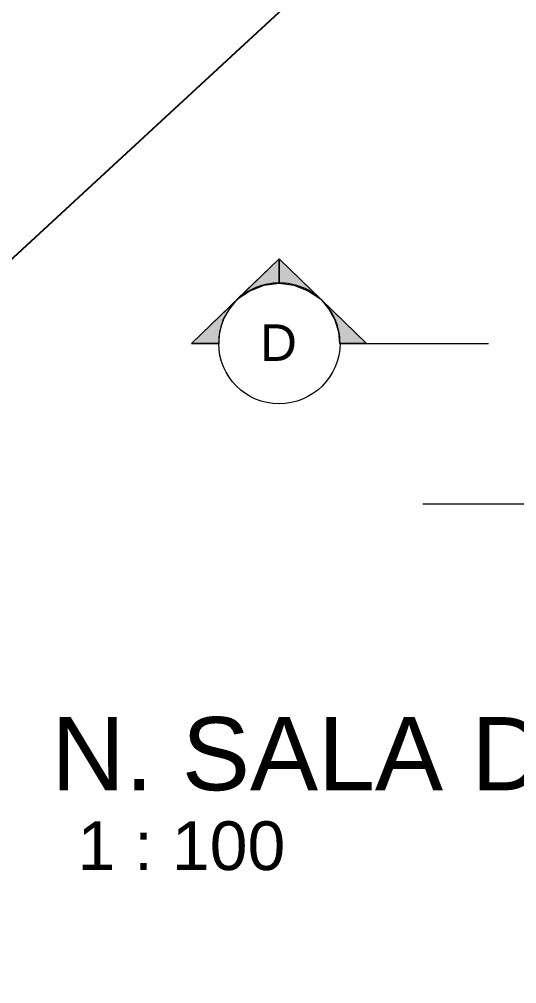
# Model space of a CAD drawing. Extents: x -187 to 52, y -9 to 65.
# Drawn here: x -154.61 to -150.5, y 13.45 to 21.41 of the extents above; entities that cross this region are included whole.
import ezdxf

# ---------------------------------------------------------------- set-up
doc = ezdxf.new("R2010")
doc.units = 0
doc.header["$MEASUREMENT"] = 0
for name, color, linetype in [('Cotas', 1, 'Continuous'), ('PDF4_Geometría', 7, 'Continuous'), ('PDF4_Texto', 7, 'Continuous')]:
    doc.layers.add(name, color=color, linetype=linetype)
doc.layers.add('PDF4_Rellenos sólidos', color=7, linetype='Continuous', true_color=0xffffff)
doc.styles.add('PDF Arial', font='arial.ttf')

msp = doc.modelspace()

# ---------------------------------------------------------------- hatches: boundary and pattern name
at = {"layer": 'PDF4_Rellenos sólidos', "transparency": 33554559}
h = msp.add_hatch(color=7, dxfattribs=at)
h.paths.add_polyline_path([(-152.786, 19.1268), (-152.7818, 19.1225), (-152.7818, 19.1268)])
h.paths.add_polyline_path([(-152.4942, 19.2367), (-152.4646, 19.2367), (-152.4646, 19.4355), (-152.4688, 19.4355), (-152.5703, 19.334), (-152.5788, 19.3298), (-152.6845, 19.224), (-152.693, 19.2198), (-152.7818, 19.131), (-152.7733, 19.1268), (-152.7733, 19.131), (-152.7691, 19.1352), (-152.7606, 19.1395), (-152.7564, 19.1437), (-152.7479, 19.1479), (-152.7437, 19.1521), (-152.7353, 19.1564), (-152.731, 19.1606), (-152.7226, 19.1648), (-152.7183, 19.1691), (-152.7099, 19.1733), (-152.7056, 19.1775), (-152.6803, 19.186), (-152.6718, 19.1902), (-152.6591, 19.1944), (-152.6507, 19.1987), (-152.638, 19.2029), (-152.6295, 19.2071), (-152.6168, 19.2113), (-152.6084, 19.2156), (-152.5957, 19.2198), (-152.5872, 19.224), (-152.5534, 19.2283)])
h.paths.add_polyline_path([(-152.786, 19.1183), (-152.786, 19.1225), (-152.7902, 19.1225)])
h = msp.add_hatch(color=7, dxfattribs=at)
h.paths.add_polyline_path([(-152.3504, 19.3298), (-152.4561, 19.4355), (-152.4646, 19.4355), (-152.4646, 19.2367), (-152.4308, 19.2367), (-152.3419, 19.224), (-152.3166, 19.2156), (-152.3081, 19.2113), (-152.2954, 19.2071), (-152.287, 19.2029), (-152.2743, 19.1987), (-152.2658, 19.1944), (-152.2531, 19.1902), (-152.2447, 19.186), (-152.232, 19.1817), (-152.2151, 19.1733), (-152.2108, 19.1691), (-152.2024, 19.1648), (-152.1982, 19.1606), (-152.1897, 19.1564), (-152.1855, 19.1521), (-152.177, 19.1479), (-152.1728, 19.1437), (-152.1643, 19.1395), (-152.1601, 19.1352), (-152.1516, 19.131), (-152.1474, 19.1268), (-152.139, 19.1225), (-152.139, 19.1268), (-152.2278, 19.2156), (-152.2362, 19.2198), (-152.3419, 19.3255)])
h.paths.add_polyline_path([(-152.1347, 19.1183), (-152.1305, 19.1141), (-152.1305, 19.1183)])
h.paths.add_polyline_path([(-152.139, 19.1225), (-152.1347, 19.1183), (-152.1347, 19.1225)])
h = msp.add_hatch(color=7, dxfattribs=at)
h.paths.add_polyline_path([(-152.8241, 19.0929), (-152.8198, 19.0887), (-152.8198, 19.0929)])
h.paths.add_polyline_path([(-152.8156, 19.1014), (-152.8114, 19.0972), (-152.8114, 19.1014)])
h.paths.add_polyline_path([(-152.8198, 19.0972), (-152.8156, 19.0929), (-152.8156, 19.0972)])
h.paths.add_polyline_path([(-153.1878, 18.7419), (-152.9636, 18.7377), (-152.9636, 18.7419), (-152.9594, 18.7884), (-152.9552, 18.8392), (-152.9425, 18.8772), (-152.9382, 18.8942), (-152.9298, 18.9195), (-152.9256, 18.9365), (-152.9213, 18.9407), (-152.9086, 18.9661), (-152.9044, 18.9703), (-152.8917, 18.9957), (-152.8875, 18.9999), (-152.8748, 19.0253), (-152.8621, 19.038), (-152.8579, 19.0464), (-152.8452, 19.0591), (-152.841, 19.0676), (-152.8283, 19.0802), (-152.8241, 19.0887), (-152.8283, 19.0887), (-152.9298, 18.9872), (-152.9382, 18.983), (-153.0567, 18.8646), (-153.0651, 18.8603), (-153.1793, 18.7461)])
h = msp.add_hatch(color=7, dxfattribs=at)
h.paths.add_polyline_path([(-152.1093, 19.0972), (-152.1093, 19.1014), (-152.1136, 19.1014)])
h.paths.add_polyline_path([(-152.1009, 19.0887), (-152.1009, 19.0929), (-152.1051, 19.0929)])
h.paths.add_polyline_path([(-152.1051, 19.0929), (-152.1051, 19.0972), (-152.1093, 19.0972)])
h.paths.add_polyline_path([(-151.7414, 18.7419), (-151.8598, 18.8603), (-151.8683, 18.8646), (-151.9867, 18.983), (-151.9952, 18.9872), (-152.0967, 19.0887), (-152.1009, 19.0887), (-152.1009, 19.0802), (-152.0967, 19.0802), (-152.084, 19.0676), (-152.084, 19.0591), (-152.0797, 19.0591), (-152.0671, 19.0464), (-152.0671, 19.038), (-152.0628, 19.038), (-152.0544, 19.0295), (-152.0544, 19.021), (-152.0501, 19.021), (-152.0459, 19.0168), (-152.0459, 19.0083), (-152.0417, 19.0083), (-152.0417, 18.9999), (-152.0375, 18.9999), (-152.0375, 18.9914), (-152.0332, 18.9914), (-152.029, 18.9872), (-152.029, 18.9787), (-152.0248, 18.9787), (-152.0248, 18.9703), (-152.0205, 18.9703), (-152.0205, 18.9618), (-152.0163, 18.9618), (-152.0121, 18.9576), (-152.0121, 18.9491), (-152.0079, 18.9491), (-152.0079, 18.9407), (-152.0036, 18.9407), (-152.0036, 18.9322), (-151.9994, 18.9322), (-151.9994, 18.9195), (-151.9952, 18.9195), (-151.9952, 18.9069), (-151.9909, 18.9069), (-151.9909, 18.8942), (-151.9867, 18.8942), (-151.9867, 18.8772), (-151.9825, 18.8772), (-151.9825, 18.8646), (-151.9782, 18.8646), (-151.9782, 18.8519), (-151.974, 18.8519), (-151.974, 18.835), (-151.9698, 18.835), (-151.9698, 18.7884), (-151.9656, 18.7884), (-151.9656, 18.7377)])

# ---------------------------------------------------------------- linework, layer by layer
at = {"layer": 'Cotas'}
msp.add_line((-185.3587, -8.8734), (-104.8625, 65.3914), dxfattribs=at)
at = {"layer": 'PDF4_Geometría', "lineweight": 9}
msp.add_lwpolyline([(-151.2762, 17.414), (-150.3966, 17.414), (-150.3966, 21.4993)], dxfattribs=at)
for points in [[(-152.4646, 18.2387, -0.413136), (-152.9636, 18.7377), (-153.1878, 18.7377), (-152.4646, 19.4355), (-151.7414, 18.7377), (-151.9656, 18.7377), (-150.7349, 18.7377)], [(-151.9613, 18.7377, 0.417715), (-152.4646, 19.2367, 0.416317), (-152.9636, 18.7377)]]:
    msp.add_lwpolyline(points, format="xyb", dxfattribs=at)
for points in [[(-152.4646, 19.2367), (-152.4646, 19.4355), (-152.8071, 19.1056), (-152.7056, 19.1733), (-152.5872, 19.2198)], [(-152.4646, 19.2367), (-152.3419, 19.2198), (-152.2235, 19.1733), (-152.122, 19.1056), (-152.4646, 19.4355)], [(-153.1878, 18.7377), (-152.9636, 18.7377), (-152.9552, 18.835), (-152.9256, 18.9322), (-152.8748, 19.021), (-152.8114, 19.1014)], [(-151.7414, 18.7377), (-152.1178, 19.1014), (-152.0544, 19.021), (-152.0036, 18.9322), (-151.974, 18.835), (-151.9656, 18.7377)]]:
    msp.add_lwpolyline(points, close=True, dxfattribs=at)
msp.add_open_spline([(-151.9613, 18.7377), (-151.9613, 18.4628), (-152.1897, 18.2387), (-152.4646, 18.2387)], degree=3, dxfattribs=at)

# ---------------------------------------------------------------- texts
at = {"layer": 'PDF4_Texto', "attachment_point": 7, "style": 'PDF Arial'}
for s, insert, char_height in [('D', (-152.621, 18.5939), 0.3014), ('N. SALA DE BOMBAS', (-154.3465, 15.0396), 0.604191), ('1 : 100', (-154.1308, 14.3833), 0.40212)]:
    msp.add_mtext(s, dxfattribs=dict(at, insert=insert, char_height=char_height))

doc.saveas('drawing.dxf')
